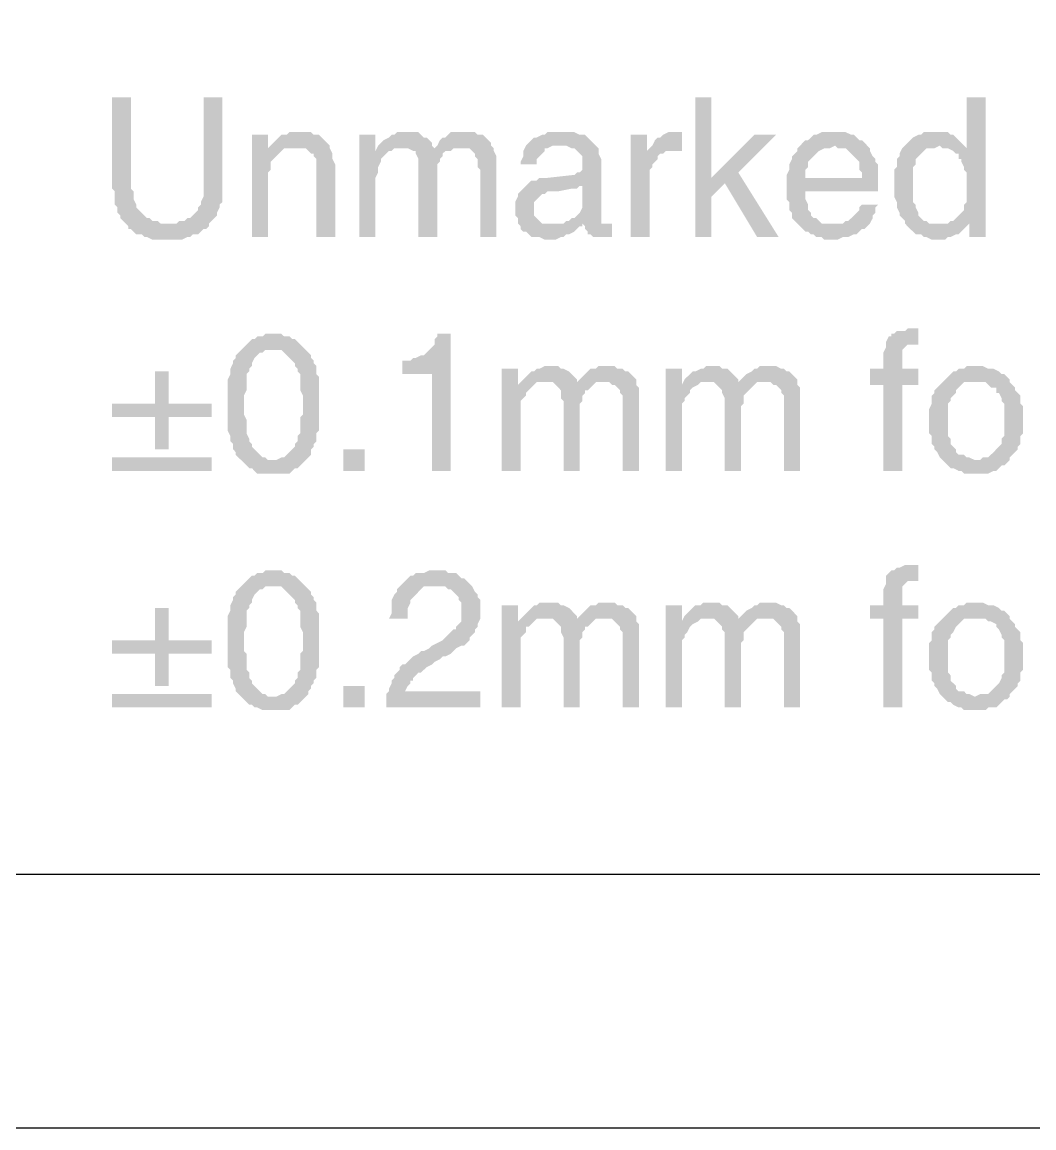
# Model space of a CAD drawing. Header units: inches. Extents: x 3613 to 8393, y -2205 to -794.
# Drawn here: x 4858.05 to 4875.04, y -1865.06 to -1846.5 of the extents above; entities that cross this region are included whole.
import ezdxf

# ---------------------------------------------------------------- set-up
doc = ezdxf.new("R2010")
doc.units = ezdxf.units.IN
doc.header["$MEASUREMENT"] = 0

msp = doc.modelspace()

# ---------------------------------------------------------------- hatches: boundary and pattern name
at = {"transparency": 33554559}
for points in [[(4859.88, -1847.761), (4859.564, -1847.761), (4859.564, -1849.296), (4859.609, -1849.341), (4859.609, -1849.566), (4859.654, -1849.612), (4859.654, -1849.702), (4859.7, -1849.747), (4859.7, -1849.792), (4859.745, -1849.837), (4859.79, -1849.882), (4860.512, -1849.882), (4860.377, -1849.882), (4860.331, -1849.837), (4860.241, -1849.837), (4860.196, -1849.792), (4860.151, -1849.792), (4860.106, -1849.747), (4860.061, -1849.702), (4860.061, -1849.702), (4860.015, -1849.657), (4859.97, -1849.612), (4859.97, -1849.566), (4859.925, -1849.476), (4859.925, -1849.341), (4859.88, -1849.296), (4859.88, -1849.205)], [(4861.415, -1847.761), (4861.099, -1847.761), (4861.099, -1849.431), (4861.054, -1849.521), (4861.054, -1849.566), (4861.008, -1849.612), (4861.008, -1849.657), (4860.963, -1849.702), (4860.918, -1849.747), (4860.873, -1849.792), (4860.828, -1849.792), (4860.783, -1849.837), (4860.692, -1849.837), (4860.647, -1849.882), (4859.79, -1849.882), (4859.835, -1849.928), (4859.835, -1849.973), (4859.88, -1849.973), (4859.925, -1850.018), (4859.97, -1850.063), (4860.061, -1850.063), (4860.106, -1850.108), (4860.151, -1850.108), (4860.241, -1850.153), (4860.738, -1850.153), (4860.828, -1850.108), (4860.873, -1850.108), (4860.918, -1850.063), (4861.008, -1850.063), (4861.054, -1850.018), (4861.099, -1849.973), (4861.144, -1849.973), (4861.189, -1849.928), (4861.189, -1849.882), (4861.234, -1849.837), (4861.279, -1849.792), (4861.324, -1849.747), (4861.324, -1849.702), (4861.369, -1849.612), (4861.369, -1849.566), (4861.415, -1849.521), (4861.415, -1849.251)], [(4869.629, -1847.761), (4869.358, -1847.761), (4869.358, -1850.108), (4869.629, -1850.108), (4869.629, -1849.431), (4869.854, -1849.205), (4869.629, -1849.115)], [(4874.232, -1847.761), (4873.916, -1847.761), (4873.916, -1848.619), (4873.691, -1848.664), (4873.736, -1848.709), (4873.781, -1848.709), (4873.781, -1848.799), (4873.826, -1848.799), (4873.826, -1848.844), (4873.871, -1848.935), (4873.871, -1848.98), (4873.916, -1849.025), (4873.916, -1849.521), (4873.871, -1849.566), (4873.871, -1849.657), (4873.826, -1849.702), (4873.781, -1849.747), (4873.781, -1849.747), (4873.736, -1849.792), (4873.691, -1849.837), (4873.645, -1849.837), (4873.961, -1849.882), (4873.961, -1850.108), (4874.232, -1850.108)], [(4862.182, -1848.393), (4861.911, -1848.393), (4861.911, -1850.108), (4862.182, -1850.108), (4862.182, -1849.16), (4862.182, -1849.025), (4862.227, -1848.98), (4862.227, -1848.844), (4862.272, -1848.799), (4862.317, -1848.754), (4862.317, -1848.754), (4862.362, -1848.709), (4862.407, -1848.664), (4862.182, -1848.619)], [(4862.678, -1848.348), (4862.543, -1848.348), (4862.498, -1848.393), (4862.407, -1848.393), (4862.362, -1848.438), (4862.317, -1848.483), (4862.272, -1848.528), (4862.227, -1848.574), (4862.182, -1848.619), (4862.407, -1848.664), (4862.453, -1848.619), (4862.633, -1848.619), (4863.22, -1848.574), (4863.175, -1848.528), (4863.13, -1848.483), (4863.13, -1848.483), (4863.084, -1848.438), (4863.039, -1848.393), (4862.949, -1848.393), (4862.904, -1848.348), (4862.769, -1848.348)], [(4863.987, -1848.393), (4863.716, -1848.393), (4863.716, -1850.108), (4863.987, -1850.108), (4863.987, -1849.115), (4864.032, -1849.025), (4864.032, -1848.935), (4864.077, -1848.844), (4864.077, -1848.799), (4864.123, -1848.754), (4864.168, -1848.709), (4864.213, -1848.664), (4864.258, -1848.664), (4863.987, -1848.664)], [(4864.484, -1848.348), (4864.348, -1848.348), (4864.303, -1848.393), (4864.258, -1848.393), (4864.213, -1848.438), (4864.123, -1848.483), (4864.077, -1848.528), (4864.032, -1848.574), (4863.987, -1848.664), (4864.258, -1848.664), (4864.303, -1848.619), (4864.438, -1848.619), (4864.935, -1848.574), (4864.935, -1848.528), (4864.89, -1848.483), (4864.845, -1848.438), (4864.799, -1848.438), (4864.754, -1848.393), (4864.709, -1848.348), (4864.574, -1848.348)], [(4865.431, -1848.348), (4865.251, -1848.348), (4865.206, -1848.393), (4865.161, -1848.438), (4865.115, -1848.438), (4865.07, -1848.483), (4865.025, -1848.574), (4864.98, -1848.619), (4864.529, -1848.619), (4864.619, -1848.664), (4864.664, -1848.664), (4864.664, -1848.709), (4864.709, -1848.799), (4864.709, -1850.108), (4865.025, -1850.108), (4865.025, -1849.115), (4865.025, -1848.889), (4865.07, -1848.844), (4865.07, -1848.799), (4865.115, -1848.754), (4865.115, -1848.709), (4865.161, -1848.664), (4865.251, -1848.664), (4865.296, -1848.619), (4865.431, -1848.619), (4865.928, -1848.574), (4865.928, -1848.528), (4865.883, -1848.483), (4865.883, -1848.483), (4865.838, -1848.438), (4865.792, -1848.393), (4865.702, -1848.393), (4865.657, -1848.348), (4865.522, -1848.348)], [(4867.146, -1848.348), (4866.876, -1848.348), (4866.83, -1848.393), (4866.785, -1848.393), (4866.695, -1848.438), (4866.65, -1848.438), (4866.605, -1848.483), (4866.605, -1848.483), (4866.56, -1848.528), (4866.515, -1848.574), (4866.469, -1848.664), (4866.469, -1848.754), (4866.424, -1848.844), (4866.424, -1848.889), (4866.695, -1848.889), (4866.695, -1848.799), (4866.74, -1848.754), (4866.785, -1848.709), (4866.83, -1848.664), (4866.83, -1848.619), (4866.876, -1848.619), (4866.966, -1848.574), (4867.688, -1848.574), (4867.643, -1848.528), (4867.598, -1848.483), (4867.553, -1848.438), (4867.507, -1848.393), (4867.417, -1848.393), (4867.327, -1848.348), (4867.192, -1848.348)], [(4868.545, -1848.393), (4868.275, -1848.393), (4868.275, -1850.108), (4868.591, -1850.108), (4868.591, -1848.98), (4868.636, -1848.935), (4868.636, -1848.889), (4868.681, -1848.844), (4868.726, -1848.799), (4868.726, -1848.754), (4868.771, -1848.709), (4868.816, -1848.709), (4868.545, -1848.664)], [(4869.042, -1848.348), (4868.907, -1848.348), (4868.816, -1848.393), (4868.771, -1848.438), (4868.726, -1848.438), (4868.681, -1848.483), (4868.636, -1848.574), (4868.636, -1848.574), (4868.591, -1848.619), (4869.087, -1848.664), (4869.132, -1848.664), (4869.132, -1848.348), (4869.087, -1848.348)], [(4870.712, -1848.393), (4870.351, -1848.393), (4869.629, -1849.115), (4869.854, -1849.205), (4870.396, -1850.108), (4870.757, -1850.108), (4870.08, -1849.025)], [(4871.705, -1848.348), (4871.479, -1848.348), (4871.389, -1848.393), (4871.344, -1848.393), (4871.299, -1848.438), (4871.253, -1848.483), (4871.208, -1848.483), (4871.163, -1848.528), (4871.118, -1848.574), (4871.705, -1848.574), (4871.75, -1848.619), (4871.885, -1848.619), (4871.93, -1848.664), (4871.976, -1848.709), (4872.021, -1848.754), (4872.021, -1848.754), (4872.066, -1848.799), (4872.111, -1848.844), (4872.111, -1848.98), (4872.156, -1849.025), (4872.156, -1849.115), (4870.892, -1849.115), (4870.892, -1849.476), (4870.937, -1849.521), (4870.937, -1849.657), (4870.983, -1849.702), (4870.983, -1849.792), (4871.028, -1849.837), (4871.073, -1849.882), (4871.118, -1849.928), (4871.118, -1849.928), (4871.163, -1849.973), (4871.208, -1850.018), (4871.253, -1850.018), (4871.299, -1850.063), (4871.344, -1850.063), (4871.389, -1850.108), (4871.479, -1850.108), (4871.524, -1850.153), (4871.75, -1850.153), (4871.84, -1850.108), (4871.93, -1850.108), (4872.021, -1850.063), (4872.066, -1850.063), (4872.111, -1850.018), (4872.156, -1849.973), (4872.201, -1849.973), (4872.246, -1849.928), (4871.705, -1849.882), (4871.479, -1849.882), (4871.434, -1849.837), (4871.389, -1849.792), (4871.344, -1849.792), (4871.299, -1849.747), (4871.299, -1849.702), (4871.253, -1849.657), (4871.253, -1849.566), (4871.208, -1849.476), (4871.208, -1849.341), (4872.427, -1849.341), (4872.427, -1848.889), (4872.382, -1848.844), (4872.382, -1848.799), (4872.337, -1848.754), (4872.291, -1848.664), (4872.291, -1848.619), (4872.246, -1848.574), (4872.201, -1848.528), (4872.156, -1848.483), (4872.111, -1848.483), (4872.066, -1848.438), (4872.021, -1848.393), (4871.976, -1848.393), (4871.885, -1848.348), (4871.75, -1848.348)], [(4873.42, -1848.348), (4873.194, -1848.348), (4873.149, -1848.393), (4873.104, -1848.393), (4873.014, -1848.438), (4872.968, -1848.483), (4872.923, -1848.528), (4872.878, -1848.574), (4873.465, -1848.574), (4873.51, -1848.619), (4873.6, -1848.619), (4873.691, -1848.664), (4873.916, -1848.619), (4873.916, -1848.619), (4873.871, -1848.574), (4873.826, -1848.528), (4873.781, -1848.483), (4873.736, -1848.438), (4873.691, -1848.393), (4873.645, -1848.393), (4873.6, -1848.348), (4873.465, -1848.348)], [(4863.22, -1848.574), (4862.633, -1848.619), (4862.814, -1848.619), (4862.859, -1848.664), (4862.904, -1848.709), (4862.949, -1848.709), (4862.949, -1848.754), (4862.994, -1848.799), (4862.994, -1850.108), (4863.31, -1850.108), (4863.31, -1848.889), (4863.265, -1848.799), (4863.265, -1848.709), (4863.22, -1848.619)], [(4865.928, -1848.574), (4865.431, -1848.619), (4865.567, -1848.619), (4865.612, -1848.664), (4865.657, -1848.709), (4865.657, -1848.754), (4865.702, -1848.799), (4865.702, -1848.935), (4865.747, -1848.98), (4865.747, -1850.108), (4866.018, -1850.108), (4866.018, -1848.889), (4866.018, -1848.754), (4865.973, -1848.664), (4865.973, -1848.619)], [(4867.688, -1848.574), (4867.101, -1848.574), (4867.192, -1848.574), (4867.282, -1848.619), (4867.327, -1848.619), (4867.372, -1848.664), (4867.417, -1848.709), (4867.462, -1848.754), (4867.462, -1848.98), (4867.417, -1849.025), (4867.372, -1849.025), (4867.327, -1849.07), (4867.282, -1849.07), (4866.876, -1849.115), (4866.74, -1849.115), (4866.695, -1849.16), (4866.605, -1849.16), (4866.56, -1849.205), (4867.462, -1849.251), (4867.462, -1849.521), (4867.462, -1849.612), (4867.417, -1849.702), (4867.372, -1849.747), (4867.327, -1849.792), (4867.282, -1849.792), (4867.237, -1849.837), (4867.192, -1849.837), (4867.146, -1849.882), (4866.921, -1849.882), (4866.424, -1849.928), (4866.424, -1849.973), (4866.469, -1850.018), (4866.515, -1850.018), (4866.56, -1850.063), (4866.605, -1850.108), (4866.74, -1850.108), (4866.83, -1850.153), (4867.011, -1850.153), (4867.101, -1850.108), (4867.146, -1850.108), (4867.192, -1850.063), (4867.237, -1850.063), (4867.327, -1850.018), (4867.372, -1849.973), (4867.417, -1849.928), (4867.462, -1849.928), (4867.462, -1849.882), (4867.778, -1849.882), (4867.778, -1848.799), (4867.733, -1848.709), (4867.733, -1848.619)], [(4868.591, -1848.619), (4868.545, -1848.664), (4868.816, -1848.709), (4868.861, -1848.664), (4869.087, -1848.664)], [(4871.118, -1848.574), (4871.073, -1848.619), (4871.073, -1848.664), (4871.028, -1848.709), (4870.983, -1848.754), (4870.983, -1848.799), (4870.937, -1848.889), (4870.937, -1848.98), (4870.892, -1849.07), (4870.892, -1849.115), (4871.208, -1849.115), (4871.208, -1848.98), (4871.253, -1848.935), (4871.253, -1848.844), (4871.299, -1848.799), (4871.344, -1848.754), (4871.344, -1848.754), (4871.389, -1848.709), (4871.434, -1848.664), (4871.524, -1848.619), (4871.614, -1848.619), (4871.705, -1848.574)], [(4872.878, -1848.574), (4872.833, -1848.619), (4872.788, -1848.709), (4872.788, -1848.754), (4872.743, -1848.799), (4872.743, -1848.935), (4872.698, -1848.98), (4872.698, -1849.431), (4872.743, -1849.521), (4872.743, -1849.612), (4872.788, -1849.702), (4872.788, -1849.747), (4872.833, -1849.792), (4872.878, -1849.837), (4872.878, -1849.882), (4872.923, -1849.928), (4872.968, -1849.973), (4873.014, -1850.018), (4873.059, -1850.063), (4873.149, -1850.063), (4873.194, -1850.108), (4873.239, -1850.108), (4873.329, -1850.153), (4873.555, -1850.153), (4873.6, -1850.108), (4873.645, -1850.108), (4873.736, -1850.063), (4873.781, -1850.063), (4873.826, -1850.018), (4873.871, -1849.973), (4873.916, -1849.928), (4873.465, -1849.882), (4873.284, -1849.882), (4873.239, -1849.837), (4873.194, -1849.837), (4873.149, -1849.792), (4873.104, -1849.747), (4873.104, -1849.702), (4873.059, -1849.612), (4873.059, -1849.566), (4873.014, -1849.521), (4873.014, -1848.935), (4873.059, -1848.889), (4873.059, -1848.799), (4873.104, -1848.754), (4873.104, -1848.754), (4873.149, -1848.709), (4873.194, -1848.664), (4873.239, -1848.619), (4873.375, -1848.619), (4873.465, -1848.574)], [(4866.56, -1849.205), (4866.515, -1849.251), (4866.469, -1849.296), (4866.469, -1849.296), (4866.424, -1849.341), (4866.379, -1849.386), (4866.379, -1849.431), (4866.334, -1849.521), (4866.334, -1849.657), (4866.334, -1849.747), (4866.379, -1849.792), (4866.379, -1849.882), (4866.424, -1849.928), (4866.921, -1849.882), (4866.785, -1849.882), (4866.74, -1849.837), (4866.695, -1849.792), (4866.65, -1849.747), (4866.65, -1849.521), (4866.695, -1849.476), (4866.74, -1849.431), (4866.785, -1849.386), (4866.83, -1849.386), (4866.876, -1849.341), (4867.056, -1849.341), (4867.282, -1849.296), (4867.372, -1849.296), (4867.417, -1849.251), (4867.462, -1849.251)], [(4872.427, -1849.566), (4872.156, -1849.566), (4872.111, -1849.612), (4872.111, -1849.657), (4872.066, -1849.702), (4872.021, -1849.747), (4871.976, -1849.792), (4871.93, -1849.837), (4871.885, -1849.837), (4871.84, -1849.882), (4871.705, -1849.882), (4872.246, -1849.928), (4872.291, -1849.882), (4872.337, -1849.792), (4872.337, -1849.747), (4872.382, -1849.702), (4872.382, -1849.612)], [(4867.778, -1849.882), (4867.462, -1849.882), (4867.507, -1849.928), (4867.868, -1849.882), (4867.868, -1849.882)], [(4867.959, -1849.882), (4867.868, -1849.882), (4867.507, -1849.928), (4867.507, -1849.973), (4867.553, -1850.018), (4867.553, -1850.063), (4867.598, -1850.063), (4867.643, -1850.108), (4867.959, -1850.108)], [(4873.645, -1849.837), (4873.6, -1849.882), (4873.465, -1849.882), (4873.916, -1849.928), (4873.961, -1849.882)], [(4862.272, -1851.733), (4862.137, -1851.733), (4862.092, -1851.778), (4862.001, -1851.778), (4861.956, -1851.823), (4861.911, -1851.823), (4861.866, -1851.868), (4861.821, -1851.913), (4861.776, -1851.958), (4861.731, -1852.004), (4862.407, -1852.004), (4862.453, -1852.049), (4862.498, -1852.094), (4862.543, -1852.139), (4862.588, -1852.184), (4862.633, -1852.229), (4862.633, -1852.274), (4862.678, -1852.32), (4862.678, -1852.365), (4862.723, -1852.41), (4862.723, -1852.681), (4862.769, -1852.771), (4862.769, -1853.087), (4862.723, -1853.132), (4862.723, -1853.403), (4862.678, -1853.448), (4862.678, -1853.538), (4862.633, -1853.583), (4862.633, -1853.628), (4862.633, -1853.628), (4862.588, -1853.673), (4862.543, -1853.719), (4862.498, -1853.764), (4862.453, -1853.809), (4862.407, -1853.809), (4862.317, -1853.854), (4861.731, -1853.854), (4861.776, -1853.899), (4861.821, -1853.944), (4861.866, -1853.989), (4861.911, -1853.989), (4861.956, -1854.035), (4862.001, -1854.08), (4862.543, -1854.08), (4862.588, -1854.035), (4862.633, -1853.989), (4862.678, -1853.989), (4862.723, -1853.944), (4862.769, -1853.899), (4862.814, -1853.854), (4862.859, -1853.809), (4862.859, -1853.809), (4862.904, -1853.764), (4862.904, -1853.673), (4862.949, -1853.628), (4862.949, -1853.583), (4862.994, -1853.538), (4862.994, -1853.403), (4863.039, -1853.358), (4863.039, -1852.906), (4863.039, -1852.455), (4862.994, -1852.41), (4862.994, -1852.274), (4862.949, -1852.229), (4862.949, -1852.184), (4862.904, -1852.139), (4862.904, -1852.094), (4862.859, -1852.049), (4862.859, -1852.049), (4862.814, -1852.004), (4862.769, -1851.958), (4862.723, -1851.913), (4862.678, -1851.868), (4862.633, -1851.823), (4862.588, -1851.823), (4862.543, -1851.778), (4862.453, -1851.778), (4862.407, -1851.733), (4862.317, -1851.733)], [(4865.251, -1851.733), (4865.025, -1851.733), (4865.025, -1851.778), (4864.98, -1851.823), (4864.98, -1851.913), (4864.935, -1851.958), (4864.89, -1852.004), (4864.845, -1852.049), (4864.799, -1852.094), (4864.754, -1852.094), (4864.664, -1852.139), (4864.619, -1852.139), (4864.574, -1852.184), (4864.438, -1852.184), (4864.438, -1852.41), (4864.935, -1852.41), (4864.935, -1854.035), (4865.251, -1854.035)], [(4872.968, -1851.643), (4872.923, -1851.643), (4872.878, -1851.688), (4872.743, -1851.688), (4872.698, -1851.733), (4872.652, -1851.733), (4872.652, -1851.778), (4872.607, -1851.778), (4872.562, -1851.868), (4872.562, -1851.913), (4873.104, -1851.913), (4873.104, -1851.643)], [(4872.562, -1851.913), (4872.562, -1851.958), (4872.517, -1852.049), (4872.517, -1852.32), (4872.291, -1852.32), (4872.291, -1852.59), (4872.517, -1852.59), (4872.517, -1854.035), (4872.833, -1854.035), (4872.833, -1852.59), (4873.104, -1852.59), (4873.104, -1852.32), (4872.833, -1852.32), (4872.833, -1852.004), (4872.878, -1851.958), (4872.878, -1851.958), (4872.923, -1851.913), (4873.014, -1851.913)], [(4861.731, -1852.004), (4861.685, -1852.049), (4861.685, -1852.049), (4861.64, -1852.094), (4861.64, -1852.139), (4861.595, -1852.184), (4861.595, -1852.229), (4861.55, -1852.32), (4861.55, -1852.41), (4861.505, -1852.5), (4861.505, -1853.358), (4861.55, -1853.448), (4861.55, -1853.538), (4861.595, -1853.583), (4861.595, -1853.673), (4861.64, -1853.719), (4861.64, -1853.764), (4861.685, -1853.809), (4861.731, -1853.854), (4862.272, -1853.854), (4862.182, -1853.854), (4862.137, -1853.809), (4862.092, -1853.809), (4862.046, -1853.764), (4862.001, -1853.719), (4861.956, -1853.673), (4861.911, -1853.628), (4861.911, -1853.583), (4861.866, -1853.538), (4861.866, -1853.493), (4861.821, -1853.403), (4861.821, -1853.177), (4861.776, -1853.087), (4861.776, -1852.771), (4861.821, -1852.681), (4861.821, -1852.41), (4861.866, -1852.365), (4861.866, -1852.32), (4861.911, -1852.274), (4861.911, -1852.229), (4861.911, -1852.229), (4861.956, -1852.139), (4862.001, -1852.094), (4862.046, -1852.049), (4862.092, -1852.049), (4862.137, -1852.004), (4862.272, -1852.004)], [(4866.379, -1852.32), (4866.108, -1852.32), (4866.108, -1854.035), (4866.424, -1854.035), (4866.424, -1852.861), (4866.469, -1852.816), (4866.515, -1852.771), (4866.515, -1852.726), (4866.56, -1852.681), (4866.605, -1852.635), (4866.65, -1852.59), (4866.379, -1852.59)], [(4866.921, -1852.274), (4866.83, -1852.274), (4866.74, -1852.32), (4866.695, -1852.32), (4866.65, -1852.365), (4866.605, -1852.365), (4866.56, -1852.41), (4866.515, -1852.455), (4866.469, -1852.5), (4866.379, -1852.59), (4866.65, -1852.59), (4866.695, -1852.545), (4866.83, -1852.545), (4867.372, -1852.5), (4867.327, -1852.455), (4867.282, -1852.41), (4867.282, -1852.41), (4867.237, -1852.365), (4867.146, -1852.32), (4867.101, -1852.32), (4867.056, -1852.274), (4866.966, -1852.274)], [(4867.868, -1852.274), (4867.733, -1852.274), (4867.688, -1852.32), (4867.598, -1852.32), (4867.553, -1852.365), (4867.507, -1852.41), (4867.462, -1852.455), (4867.417, -1852.5), (4867.372, -1852.545), (4866.966, -1852.545), (4867.011, -1852.59), (4867.056, -1852.635), (4867.056, -1852.635), (4867.101, -1852.681), (4867.101, -1852.816), (4867.146, -1852.861), (4867.146, -1854.035), (4867.417, -1854.035), (4867.417, -1852.906), (4867.462, -1852.861), (4867.462, -1852.771), (4867.507, -1852.726), (4867.507, -1852.681), (4867.553, -1852.681), (4867.598, -1852.635), (4867.643, -1852.59), (4867.688, -1852.545), (4867.823, -1852.545), (4868.365, -1852.5), (4868.32, -1852.455), (4868.275, -1852.41), (4868.275, -1852.41), (4868.23, -1852.365), (4868.184, -1852.365), (4868.139, -1852.32), (4868.049, -1852.32), (4868.004, -1852.274), (4867.914, -1852.274)], [(4869.132, -1852.32), (4868.861, -1852.32), (4868.861, -1854.035), (4869.132, -1854.035), (4869.132, -1852.906), (4869.177, -1852.861), (4869.177, -1852.816), (4869.222, -1852.771), (4869.268, -1852.726), (4869.268, -1852.681), (4869.313, -1852.635), (4869.403, -1852.59), (4869.132, -1852.59)], [(4869.629, -1852.274), (4869.538, -1852.274), (4869.493, -1852.32), (4869.448, -1852.32), (4869.358, -1852.365), (4869.313, -1852.365), (4869.268, -1852.41), (4869.222, -1852.455), (4869.177, -1852.5), (4869.132, -1852.59), (4869.403, -1852.59), (4869.448, -1852.545), (4869.584, -1852.545), (4870.08, -1852.5), (4870.035, -1852.455), (4869.99, -1852.41), (4869.99, -1852.41), (4869.945, -1852.365), (4869.899, -1852.32), (4869.809, -1852.32), (4869.764, -1852.274), (4869.719, -1852.274)], [(4870.576, -1852.274), (4870.441, -1852.274), (4870.396, -1852.32), (4870.351, -1852.32), (4870.306, -1852.365), (4870.215, -1852.41), (4870.17, -1852.455), (4870.125, -1852.5), (4870.08, -1852.545), (4869.674, -1852.545), (4869.719, -1852.59), (4869.764, -1852.635), (4869.764, -1852.635), (4869.809, -1852.681), (4869.809, -1852.726), (4869.854, -1852.816), (4869.854, -1854.035), (4870.125, -1854.035), (4870.125, -1852.951), (4870.17, -1852.906), (4870.17, -1852.771), (4870.215, -1852.726), (4870.26, -1852.681), (4870.26, -1852.681), (4870.306, -1852.635), (4870.351, -1852.59), (4870.396, -1852.545), (4870.531, -1852.545), (4871.073, -1852.5), (4871.028, -1852.455), (4870.983, -1852.41), (4870.983, -1852.41), (4870.937, -1852.365), (4870.892, -1852.365), (4870.847, -1852.32), (4870.802, -1852.32), (4870.712, -1852.274), (4870.667, -1852.274)], [(4874.052, -1852.274), (4873.916, -1852.274), (4873.871, -1852.32), (4873.781, -1852.32), (4873.736, -1852.365), (4873.691, -1852.365), (4873.645, -1852.41), (4873.6, -1852.455), (4873.555, -1852.5), (4873.51, -1852.545), (4873.51, -1852.545), (4873.465, -1852.59), (4873.42, -1852.635), (4873.375, -1852.681), (4873.375, -1852.726), (4873.329, -1852.771), (4873.329, -1852.906), (4873.284, -1852.997), (4873.284, -1853.177), (4873.284, -1853.403), (4873.329, -1853.448), (4873.329, -1853.583), (4873.375, -1853.628), (4873.375, -1853.673), (4873.42, -1853.719), (4873.465, -1853.809), (4873.51, -1853.854), (4874.052, -1853.854), (4873.961, -1853.809), (4873.916, -1853.809), (4873.871, -1853.764), (4873.781, -1853.764), (4873.736, -1853.719), (4873.736, -1853.673), (4873.691, -1853.628), (4873.645, -1853.583), (4873.645, -1853.493), (4873.6, -1853.448), (4873.6, -1852.906), (4873.645, -1852.861), (4873.645, -1852.816), (4873.691, -1852.771), (4873.736, -1852.726), (4873.736, -1852.681), (4873.781, -1852.635), (4873.826, -1852.59), (4873.871, -1852.545), (4874.052, -1852.545), (4874.638, -1852.5), (4874.593, -1852.455), (4874.548, -1852.41), (4874.503, -1852.41), (4874.458, -1852.365), (4874.368, -1852.32), (4874.277, -1852.32), (4874.187, -1852.274), (4874.142, -1852.274)], [(4860.512, -1852.365), (4860.286, -1852.365), (4860.286, -1852.906), (4859.564, -1852.906), (4859.564, -1853.132), (4860.286, -1853.132), (4860.286, -1853.673), (4860.512, -1853.673), (4860.512, -1853.132), (4861.234, -1853.132), (4861.234, -1852.906), (4860.512, -1852.906)], [(4868.365, -1852.5), (4867.823, -1852.545), (4867.914, -1852.545), (4867.959, -1852.59), (4868.004, -1852.59), (4868.049, -1852.635), (4868.094, -1852.681), (4868.094, -1852.726), (4868.139, -1852.771), (4868.139, -1854.035), (4868.41, -1854.035), (4868.41, -1852.635), (4868.365, -1852.59)], [(4871.073, -1852.5), (4870.531, -1852.545), (4870.622, -1852.545), (4870.667, -1852.59), (4870.712, -1852.59), (4870.757, -1852.635), (4870.802, -1852.681), (4870.802, -1852.726), (4870.847, -1852.771), (4870.847, -1854.035), (4871.118, -1854.035), (4871.118, -1852.635), (4871.073, -1852.59)], [(4874.638, -1852.5), (4874.052, -1852.545), (4874.232, -1852.545), (4874.277, -1852.59), (4874.322, -1852.635), (4874.413, -1852.635), (4874.413, -1852.726), (4874.458, -1852.726), (4874.503, -1852.816), (4874.503, -1852.861), (4874.548, -1852.906), (4874.548, -1853.448), (4874.503, -1853.493), (4874.503, -1853.583), (4874.458, -1853.628), (4874.413, -1853.673), (4874.413, -1853.673), (4874.368, -1853.719), (4874.322, -1853.764), (4874.277, -1853.809), (4874.187, -1853.809), (4874.142, -1853.854), (4873.51, -1853.854), (4873.555, -1853.899), (4873.6, -1853.944), (4873.645, -1853.989), (4873.691, -1853.989), (4873.781, -1854.035), (4873.826, -1854.035), (4873.871, -1854.08), (4874.277, -1854.08), (4874.368, -1854.035), (4874.413, -1854.035), (4874.458, -1853.989), (4874.503, -1853.944), (4874.548, -1853.944), (4874.593, -1853.899), (4874.638, -1853.854), (4874.638, -1853.809), (4874.683, -1853.764), (4874.729, -1853.719), (4874.774, -1853.673), (4874.774, -1853.628), (4874.819, -1853.583), (4874.819, -1853.448), (4874.864, -1853.403), (4874.864, -1853.177), (4874.864, -1852.951), (4874.819, -1852.906), (4874.819, -1852.771), (4874.774, -1852.726), (4874.729, -1852.681), (4874.729, -1852.635), (4874.683, -1852.59), (4874.638, -1852.545)], [(4861.234, -1854.035), (4861.234, -1853.809), (4859.564, -1853.809), (4859.564, -1854.035)], [(4863.807, -1854.035), (4863.807, -1853.673), (4863.446, -1853.673), (4863.446, -1854.035)], [(4872.968, -1855.614), (4872.878, -1855.614), (4872.788, -1855.659), (4872.743, -1855.659), (4872.698, -1855.704), (4872.652, -1855.704), (4872.607, -1855.75), (4872.562, -1855.795), (4872.562, -1855.885), (4873.104, -1855.885), (4873.104, -1855.614)], [(4862.272, -1855.704), (4862.137, -1855.704), (4862.092, -1855.75), (4862.001, -1855.75), (4861.956, -1855.795), (4861.911, -1855.795), (4861.866, -1855.84), (4861.821, -1855.885), (4861.776, -1855.93), (4861.731, -1855.975), (4862.407, -1855.975), (4862.453, -1856.02), (4862.498, -1856.065), (4862.543, -1856.111), (4862.588, -1856.156), (4862.633, -1856.201), (4862.633, -1856.246), (4862.678, -1856.291), (4862.678, -1856.336), (4862.723, -1856.381), (4862.723, -1856.652), (4862.769, -1856.742), (4862.769, -1857.058), (4862.723, -1857.104), (4862.723, -1857.374), (4862.678, -1857.419), (4862.678, -1857.51), (4862.633, -1857.555), (4862.633, -1857.6), (4862.633, -1857.6), (4862.588, -1857.645), (4862.543, -1857.69), (4862.498, -1857.735), (4862.453, -1857.781), (4862.407, -1857.781), (4862.317, -1857.826), (4861.731, -1857.826), (4861.776, -1857.871), (4861.821, -1857.916), (4861.866, -1857.961), (4861.911, -1857.961), (4861.956, -1858.006), (4862.001, -1858.006), (4862.092, -1858.051), (4862.543, -1858.051), (4862.588, -1858.006), (4862.633, -1857.961), (4862.678, -1857.961), (4862.723, -1857.916), (4862.769, -1857.871), (4862.814, -1857.826), (4862.859, -1857.781), (4862.859, -1857.735), (4862.904, -1857.69), (4862.904, -1857.645), (4862.949, -1857.6), (4862.949, -1857.555), (4862.994, -1857.51), (4862.994, -1857.374), (4863.039, -1857.329), (4863.039, -1856.878), (4863.039, -1856.427), (4862.994, -1856.381), (4862.994, -1856.246), (4862.949, -1856.201), (4862.949, -1856.156), (4862.904, -1856.111), (4862.904, -1856.065), (4862.859, -1856.02), (4862.859, -1856.02), (4862.814, -1855.975), (4862.769, -1855.93), (4862.723, -1855.885), (4862.678, -1855.84), (4862.633, -1855.795), (4862.588, -1855.795), (4862.543, -1855.75), (4862.453, -1855.75), (4862.407, -1855.704), (4862.317, -1855.704)], [(4865.025, -1855.704), (4864.89, -1855.704), (4864.799, -1855.75), (4864.664, -1855.75), (4864.619, -1855.795), (4864.574, -1855.795), (4864.529, -1855.84), (4864.484, -1855.885), (4864.438, -1855.93), (4864.438, -1855.93), (4864.393, -1855.975), (4864.348, -1856.02), (4864.348, -1856.065), (4864.303, -1856.111), (4864.258, -1856.201), (4864.258, -1856.427), (4864.213, -1856.517), (4864.529, -1856.517), (4864.529, -1856.336), (4864.574, -1856.246), (4864.574, -1856.201), (4864.619, -1856.156), (4864.664, -1856.111), (4864.709, -1856.065), (4864.754, -1856.02), (4864.799, -1855.975), (4864.98, -1855.975), (4865.567, -1855.93), (4865.522, -1855.885), (4865.476, -1855.84), (4865.431, -1855.84), (4865.386, -1855.795), (4865.341, -1855.75), (4865.206, -1855.75), (4865.161, -1855.704), (4865.07, -1855.704)], [(4861.731, -1855.975), (4861.685, -1856.02), (4861.685, -1856.02), (4861.64, -1856.065), (4861.64, -1856.111), (4861.595, -1856.156), (4861.595, -1856.201), (4861.55, -1856.291), (4861.55, -1856.381), (4861.505, -1856.472), (4861.505, -1857.329), (4861.55, -1857.374), (4861.55, -1857.51), (4861.595, -1857.555), (4861.595, -1857.6), (4861.64, -1857.69), (4861.64, -1857.735), (4861.685, -1857.781), (4861.731, -1857.826), (4862.272, -1857.826), (4862.182, -1857.826), (4862.137, -1857.781), (4862.092, -1857.781), (4862.046, -1857.735), (4862.001, -1857.69), (4861.956, -1857.645), (4861.911, -1857.6), (4861.911, -1857.555), (4861.866, -1857.51), (4861.866, -1857.419), (4861.821, -1857.374), (4861.821, -1857.104), (4861.776, -1857.058), (4861.776, -1856.742), (4861.821, -1856.652), (4861.821, -1856.381), (4861.866, -1856.336), (4861.866, -1856.291), (4861.911, -1856.246), (4861.911, -1856.201), (4861.911, -1856.201), (4861.956, -1856.111), (4862.001, -1856.065), (4862.046, -1856.02), (4862.092, -1856.02), (4862.137, -1855.975), (4862.272, -1855.975)], [(4865.567, -1855.93), (4864.98, -1855.975), (4865.161, -1855.975), (4865.206, -1856.02), (4865.251, -1856.02), (4865.296, -1856.065), (4865.341, -1856.111), (4865.386, -1856.156), (4865.386, -1856.201), (4865.431, -1856.246), (4865.431, -1856.562), (4865.386, -1856.607), (4865.341, -1856.652), (4865.341, -1856.697), (4865.296, -1856.697), (4865.251, -1856.742), (4865.206, -1856.788), (4865.161, -1856.833), (4865.115, -1856.878), (4865.025, -1856.923), (4865.025, -1856.923), (4864.935, -1856.968), (4864.89, -1857.013), (4864.799, -1857.058), (4864.754, -1857.058), (4864.709, -1857.104), (4864.619, -1857.149), (4864.574, -1857.194), (4864.529, -1857.239), (4864.484, -1857.284), (4864.438, -1857.284), (4864.393, -1857.329), (4864.393, -1857.374), (4864.348, -1857.419), (4864.303, -1857.465), (4864.303, -1857.51), (4864.258, -1857.555), (4864.258, -1857.6), (4864.213, -1857.69), (4864.213, -1857.735), (4864.168, -1857.781), (4864.168, -1858.006), (4865.747, -1858.006), (4865.747, -1857.735), (4864.484, -1857.735), (4864.529, -1857.645), (4864.574, -1857.6), (4864.574, -1857.555), (4864.619, -1857.555), (4864.619, -1857.51), (4864.664, -1857.465), (4864.709, -1857.419), (4864.754, -1857.419), (4864.799, -1857.374), (4864.845, -1857.329), (4864.935, -1857.284), (4864.98, -1857.239), (4865.07, -1857.194), (4865.115, -1857.149), (4865.161, -1857.149), (4865.251, -1857.104), (4865.296, -1857.058), (4865.341, -1857.013), (4865.431, -1856.968), (4865.476, -1856.968), (4865.522, -1856.923), (4865.567, -1856.878), (4865.567, -1856.833), (4865.612, -1856.788), (4865.657, -1856.742), (4865.657, -1856.697), (4865.702, -1856.652), (4865.702, -1856.607), (4865.747, -1856.517), (4865.747, -1856.201), (4865.702, -1856.156), (4865.702, -1856.111), (4865.657, -1856.065), (4865.612, -1855.975)], [(4872.562, -1855.885), (4872.562, -1855.93), (4872.517, -1856.02), (4872.517, -1856.291), (4872.291, -1856.291), (4872.291, -1856.517), (4872.517, -1856.517), (4872.517, -1858.006), (4872.833, -1858.006), (4872.833, -1856.517), (4873.104, -1856.517), (4873.104, -1856.291), (4872.833, -1856.291), (4872.833, -1855.975), (4872.878, -1855.93), (4872.878, -1855.93), (4872.923, -1855.885), (4873.014, -1855.885)], [(4866.921, -1856.246), (4866.74, -1856.246), (4866.695, -1856.291), (4866.65, -1856.291), (4866.605, -1856.336), (4866.56, -1856.381), (4866.515, -1856.427), (4866.469, -1856.472), (4866.379, -1856.562), (4866.65, -1856.562), (4866.695, -1856.517), (4866.83, -1856.517), (4867.372, -1856.472), (4867.327, -1856.427), (4867.282, -1856.381), (4867.282, -1856.381), (4867.237, -1856.336), (4867.146, -1856.291), (4867.101, -1856.291), (4867.056, -1856.246), (4866.966, -1856.246)], [(4867.868, -1856.246), (4867.733, -1856.246), (4867.688, -1856.291), (4867.598, -1856.291), (4867.553, -1856.336), (4867.507, -1856.381), (4867.462, -1856.427), (4867.417, -1856.472), (4867.372, -1856.517), (4866.966, -1856.517), (4867.011, -1856.562), (4867.056, -1856.607), (4867.056, -1856.607), (4867.101, -1856.652), (4867.101, -1856.742), (4867.146, -1856.833), (4867.146, -1858.006), (4867.417, -1858.006), (4867.417, -1856.878), (4867.462, -1856.833), (4867.462, -1856.742), (4867.507, -1856.697), (4867.507, -1856.652), (4867.553, -1856.652), (4867.598, -1856.607), (4867.643, -1856.562), (4867.688, -1856.517), (4867.823, -1856.517), (4868.365, -1856.472), (4868.32, -1856.427), (4868.275, -1856.381), (4868.275, -1856.381), (4868.23, -1856.336), (4868.184, -1856.336), (4868.139, -1856.291), (4868.049, -1856.291), (4868.004, -1856.246), (4867.914, -1856.246)], [(4869.629, -1856.246), (4869.493, -1856.246), (4869.448, -1856.291), (4869.358, -1856.291), (4869.313, -1856.336), (4869.268, -1856.381), (4869.222, -1856.427), (4869.177, -1856.472), (4869.132, -1856.562), (4869.403, -1856.562), (4869.448, -1856.517), (4869.584, -1856.517), (4870.08, -1856.472), (4870.035, -1856.427), (4869.99, -1856.381), (4869.99, -1856.381), (4869.945, -1856.336), (4869.899, -1856.291), (4869.809, -1856.291), (4869.764, -1856.246), (4869.719, -1856.246)], [(4870.576, -1856.246), (4870.441, -1856.246), (4870.396, -1856.291), (4870.351, -1856.291), (4870.306, -1856.336), (4870.215, -1856.381), (4870.17, -1856.427), (4870.125, -1856.472), (4870.08, -1856.517), (4869.674, -1856.517), (4869.719, -1856.562), (4869.764, -1856.607), (4869.764, -1856.607), (4869.809, -1856.652), (4869.809, -1856.697), (4869.854, -1856.742), (4869.854, -1858.006), (4870.125, -1858.006), (4870.125, -1856.923), (4870.17, -1856.878), (4870.17, -1856.742), (4870.215, -1856.697), (4870.26, -1856.652), (4870.26, -1856.652), (4870.306, -1856.607), (4870.351, -1856.562), (4870.396, -1856.517), (4870.531, -1856.517), (4871.073, -1856.472), (4871.028, -1856.427), (4870.983, -1856.381), (4870.983, -1856.381), (4870.937, -1856.336), (4870.892, -1856.336), (4870.847, -1856.291), (4870.802, -1856.291), (4870.712, -1856.246), (4870.667, -1856.246)], [(4874.052, -1856.246), (4873.916, -1856.246), (4873.871, -1856.291), (4873.781, -1856.291), (4873.736, -1856.336), (4873.691, -1856.336), (4873.645, -1856.381), (4873.6, -1856.427), (4873.555, -1856.472), (4873.51, -1856.517), (4873.51, -1856.517), (4873.465, -1856.562), (4873.42, -1856.607), (4873.375, -1856.652), (4873.375, -1856.697), (4873.329, -1856.742), (4873.329, -1856.878), (4873.284, -1856.923), (4873.284, -1857.149), (4873.284, -1857.374), (4873.329, -1857.419), (4873.329, -1857.555), (4873.375, -1857.6), (4873.375, -1857.645), (4873.42, -1857.69), (4873.465, -1857.781), (4873.51, -1857.826), (4874.052, -1857.826), (4873.961, -1857.781), (4873.916, -1857.781), (4873.871, -1857.735), (4873.781, -1857.735), (4873.736, -1857.69), (4873.736, -1857.645), (4873.691, -1857.6), (4873.645, -1857.555), (4873.645, -1857.465), (4873.6, -1857.419), (4873.6, -1856.878), (4873.645, -1856.833), (4873.645, -1856.788), (4873.691, -1856.742), (4873.736, -1856.652), (4873.736, -1856.652), (4873.781, -1856.607), (4873.826, -1856.562), (4873.871, -1856.517), (4874.052, -1856.517), (4874.638, -1856.472), (4874.593, -1856.427), (4874.548, -1856.381), (4874.503, -1856.381), (4874.458, -1856.336), (4874.368, -1856.291), (4874.277, -1856.291), (4874.187, -1856.246), (4874.142, -1856.246)], [(4860.512, -1856.336), (4860.286, -1856.336), (4860.286, -1856.878), (4859.564, -1856.878), (4859.564, -1857.104), (4860.286, -1857.104), (4860.286, -1857.645), (4860.512, -1857.645), (4860.512, -1857.104), (4861.234, -1857.104), (4861.234, -1856.878), (4860.512, -1856.878)], [(4866.379, -1856.291), (4866.108, -1856.291), (4866.108, -1858.006), (4866.424, -1858.006), (4866.424, -1856.833), (4866.469, -1856.788), (4866.515, -1856.742), (4866.515, -1856.652), (4866.56, -1856.652), (4866.605, -1856.607), (4866.65, -1856.562), (4866.379, -1856.562)], [(4869.132, -1856.291), (4868.861, -1856.291), (4868.861, -1858.006), (4869.132, -1858.006), (4869.132, -1856.878), (4869.177, -1856.833), (4869.177, -1856.788), (4869.222, -1856.742), (4869.268, -1856.652), (4869.268, -1856.652), (4869.313, -1856.607), (4869.403, -1856.562), (4869.132, -1856.562)], [(4868.365, -1856.472), (4867.823, -1856.517), (4867.959, -1856.517), (4868.004, -1856.562), (4868.049, -1856.607), (4868.094, -1856.652), (4868.094, -1856.697), (4868.139, -1856.742), (4868.139, -1858.006), (4868.41, -1858.006), (4868.41, -1856.788), (4868.41, -1856.607), (4868.365, -1856.562)], [(4871.073, -1856.472), (4870.531, -1856.517), (4870.667, -1856.517), (4870.712, -1856.562), (4870.757, -1856.607), (4870.802, -1856.652), (4870.802, -1856.697), (4870.847, -1856.742), (4870.847, -1858.006), (4871.118, -1858.006), (4871.118, -1856.788), (4871.118, -1856.607), (4871.073, -1856.562)], [(4874.638, -1856.472), (4874.052, -1856.517), (4874.232, -1856.517), (4874.277, -1856.562), (4874.322, -1856.562), (4874.413, -1856.607), (4874.413, -1856.652), (4874.458, -1856.697), (4874.503, -1856.788), (4874.503, -1856.833), (4874.548, -1856.878), (4874.548, -1857.419), (4874.503, -1857.465), (4874.503, -1857.51), (4874.458, -1857.6), (4874.413, -1857.645), (4874.413, -1857.645), (4874.368, -1857.69), (4874.322, -1857.735), (4874.277, -1857.781), (4874.142, -1857.781), (4874.052, -1857.826), (4873.51, -1857.826), (4873.555, -1857.871), (4873.6, -1857.916), (4873.645, -1857.916), (4873.691, -1857.961), (4873.781, -1858.006), (4873.826, -1858.006), (4873.871, -1858.051), (4874.232, -1858.051), (4874.277, -1858.006), (4874.413, -1858.006), (4874.458, -1857.961), (4874.503, -1857.916), (4874.548, -1857.871), (4874.593, -1857.871), (4874.638, -1857.826), (4874.638, -1857.781), (4874.683, -1857.735), (4874.729, -1857.69), (4874.774, -1857.645), (4874.774, -1857.6), (4874.819, -1857.555), (4874.819, -1857.419), (4874.864, -1857.374), (4874.864, -1857.149), (4874.864, -1856.923), (4874.819, -1856.878), (4874.819, -1856.742), (4874.774, -1856.697), (4874.729, -1856.652), (4874.729, -1856.607), (4874.683, -1856.562), (4874.638, -1856.517)], [(4863.807, -1858.006), (4863.807, -1857.645), (4863.446, -1857.645), (4863.446, -1858.006)], [(4861.234, -1858.006), (4861.234, -1857.781), (4859.564, -1857.781), (4859.564, -1858.006)]]:
    msp.add_hatch(color=256, dxfattribs=at).paths.add_polyline_path(points)

# ---------------------------------------------------------------- linework, layer by layer
msp.add_line((4547.592, -1860.804), (4956.848, -1860.804))
msp.add_lwpolyline([(4960.886, -1865.063), (4960.886, -1568.063), (4540.886, -1568.063), (4540.886, -1865.063)], close=True)
for points in [[(4864.935, -1848.574), (4864.438, -1848.619), (4864.98, -1848.619)], [(4867.372, -1852.5), (4866.83, -1852.545), (4867.372, -1852.545)], [(4870.08, -1852.5), (4869.584, -1852.545), (4870.08, -1852.545)], [(4867.372, -1856.472), (4866.83, -1856.517), (4867.372, -1856.517)], [(4870.08, -1856.472), (4869.584, -1856.517), (4870.08, -1856.517)]]:
    msp.add_solid(points, dxfattribs=at)

doc.saveas('drawing.dxf')
